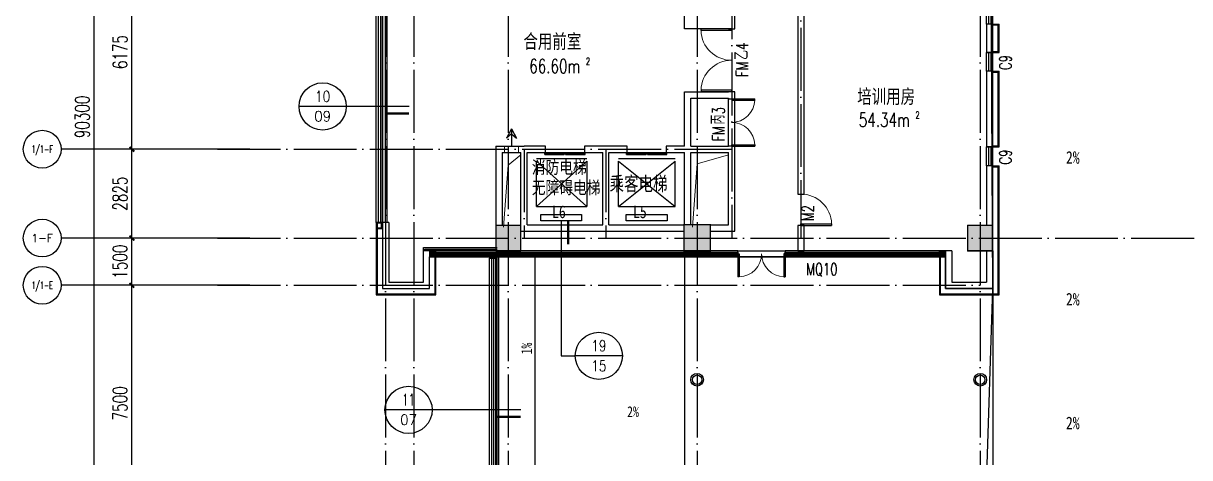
# Model space of a CAD drawing. Header units: millimetres. Extents: x 948020 to 1044234, y 901182 to 1012496.
# Drawn here: x 948020 to 985092, y 946993 to 960796 of the extents above; entities that cross this region are included whole.
import ezdxf
from ezdxf.enums import TextEntityAlignment as Align

# ---------------------------------------------------------------- set-up
doc = ezdxf.new("R2010")
doc.units = ezdxf.units.MM
doc.header["$LTSCALE"] = 1000
doc.header["$MEASUREMENT"] = 0
doc.linetypes.add('DASH', pattern=[0.35, 0.25, -0.1])
doc.linetypes.add('DOTE', pattern=[2.42, 2, -0.2, 0.02, -0.2])
doc.layers.get('0').update_dxf_attribs({"linetype": 'CONTINUOUS'})
doc.layers.get('Defpoints').update_dxf_attribs({"linetype": 'CONTINUOUS'})
for name, color, linetype in [('AXIS', 3, 'CONTINUOUS'), ('COLUMN', 255, 'CONTINUOUS'), ('DIM_IDEN', 3, 'CONTINUOUS'), ('DIM_SYMB', 3, 'CONTINUOUS'), ('DOTE', 1, 'DOTE'), ('PUB_HATCH', 251, 'CONTINUOUS'), ('RAIL', 163, 'CONTINUOUS'), ('SPACE', 7, 'CONTINUOUS'), ('STAIR', 2, 'CONTINUOUS'), ('WALL', 255, 'CONTINUOUS'), ('WINDOW', 4, 'CONTINUOUS'), ('WZ', 7, 'CONTINUOUS'), ('x粉刷线', 62, 'CONTINUOUS'), ('排烟', 6, 'CONTINUOUS'), ('文字', 7, 'CONTINUOUS'), ('柱', 2, 'CONTINUOUS'), ('栏杆', 212, 'CONTINUOUS'), ('电梯', 4, 'CONTINUOUS'), ('门窗', 40, 'CONTINUOUS')]:
    doc.layers.add(name, color=color, linetype=linetype)
doc.layers.add('P-SANR-FIXT', color=6, linetype='CONTINUOUS', lineweight=15)
doc.styles.add('-宋体', font='', dxfattribs={"width": 0.8})
doc.styles.add('_TCH_AXIS', font='COMPLEX', dxfattribs={"bigfont": 'GBCBIG'})
doc.styles.add('_TCH_DIM', font='', dxfattribs={"width": 0.8})
doc.styles.add('_TCH_LABEL', font='COMPLEX', dxfattribs={"bigfont": 'GBCBIG'})
doc.styles.add('_TCH_SPACE', font='SIMPLEX', dxfattribs={"height": 5, "bigfont": 'GBCBIG'})
doc.styles.add('DIM_FONT', font='SIMPLEX', dxfattribs={"width": 0.7, "bigfont": 'GBCBIG'})
doc.styles.get('-宋体').set_extended_font_data('SimSun')
doc.styles.get('_TCH_DIM').set_extended_font_data('SimSun')
doc.dimstyles.new('_TCH_ARCH&&150', dxfattribs={"dimscale": 1.5, "dimtxt": 300, "dimasz": 100, "dimexe": 250, "dimexo": 300, "dimgap": 100, "dimtad": 1, "dimdec": 0, "dimzin": 0, "dimdsep": 46, "dimtxsty": 'DIM_FONT', "dimblk": 'ARCHTICK', "dimcen": 0.09, "dimclrt": 7, "dimazin": 2, "dimtfac": 1, "dimtdec": 0, "dimtix": 1, "dimtmove": 2, "dimatfit": 3, "dimfxl": 1, "dimtolj": 1, "dimtzin": 0, "dimarcsym": 0})

# ---------------------------------------------------------------- blocks, each defined once
blk = doc.blocks.new('A$C5BB50297')
at = {"layer": '柱', "const_width": 0.35}
for points in [[(39.18, 360.18), (39.18, 368.18), (31.18, 368.18), (31.18, 360.18)], [(99.43, 359.93), (99.43, 368.43), (90.93, 368.43), (90.93, 359.93)], [(189.18, 360.18), (189.18, 368.18), (181.18, 368.18), (181.18, 360.18)]]:
    blk.add_lwpolyline(points, close=True, dxfattribs=at)
blk = doc.blocks.new('_ArchTick')
at = {"color": 0, "linetype": 'ByBlock', "const_width": 0.4}
blk.add_lwpolyline([(-0.5, -0.5), (0.5, 0.5)], dxfattribs=at)
blk = doc.blocks.new('*D39')
at = {"layer": 'AXIS', "color": 0, "lineweight": -2, "transparency": 16777216}
for p, q in [((954770, 952471), (951095, 952471)), ((951470, 944971), (951470, 952471)), ((954770, 944971), (951095, 944971))]:
    blk.add_line(p, q, dxfattribs=at)
at = {"layer": 'Defpoints', "color": 0}
for p in [(951470, 952471), (955220, 952471), (955220, 944971)]:
    blk.add_point(p, dxfattribs=at)
at = {"layer": 'AXIS', "color": 0, "lineweight": -2, "transparency": 16777216, "xscale": 150, "yscale": 150, "zscale": 150}
for p, rotation in [((951470, 952471), 90), ((951470, 944971), 270)]:
    blk.add_blockref('_ArchTick', p, dxfattribs=dict(at, rotation=rotation))
at = {"layer": 'AXIS', "color": 7, "transparency": 16777216, "insert": (951095, 948721), "char_height": 450, "attachment_point": 5, "rotation": 90, "style": 'DIM_FONT'}
blk.add_mtext('\\A1;7500', dxfattribs=at)
blk = doc.blocks.new('*D40')
at = {"layer": 'AXIS', "color": 0, "lineweight": -2, "transparency": 16777216}
for p, q in [((954770, 953971), (951095, 953971)), ((951470, 952471), (951470, 953971)), ((954770, 952471), (951095, 952471))]:
    blk.add_line(p, q, dxfattribs=at)
at = {"layer": 'Defpoints', "color": 0}
for p in [(951470, 953971), (955220, 953971), (955220, 952471)]:
    blk.add_point(p, dxfattribs=at)
at = {"layer": 'AXIS', "color": 0, "lineweight": -2, "transparency": 16777216, "xscale": 150, "yscale": 150, "zscale": 150}
for p, rotation in [((951470, 953971), 90), ((951470, 952471), 270)]:
    blk.add_blockref('_ArchTick', p, dxfattribs=dict(at, rotation=rotation))
at = {"layer": 'AXIS', "color": 7, "transparency": 16777216, "insert": (951095, 953221), "char_height": 450, "attachment_point": 5, "rotation": 90, "style": 'DIM_FONT'}
blk.add_mtext('\\A1;1500', dxfattribs=at)
blk = doc.blocks.new('*D41')
at = {"layer": 'AXIS', "color": 0, "lineweight": -2, "transparency": 16777216}
for p, q in [((954770, 956796), (951095, 956796)), ((951470, 953971), (951470, 956796)), ((954770, 953971), (951095, 953971))]:
    blk.add_line(p, q, dxfattribs=at)
at = {"layer": 'Defpoints', "color": 0}
for p in [(951470, 956796), (955220, 956796), (955220, 953971)]:
    blk.add_point(p, dxfattribs=at)
at = {"layer": 'AXIS', "color": 0, "lineweight": -2, "transparency": 16777216, "xscale": 150, "yscale": 150, "zscale": 150}
for p, rotation in [((951470, 956796), 90), ((951470, 953971), 270)]:
    blk.add_blockref('_ArchTick', p, dxfattribs=dict(at, rotation=rotation))
at = {"layer": 'AXIS', "color": 7, "transparency": 16777216, "insert": (951095, 955383), "char_height": 450, "attachment_point": 5, "rotation": 90, "style": 'DIM_FONT'}
blk.add_mtext('\\A1;2825', dxfattribs=at)
blk = doc.blocks.new('*D42')
at = {"layer": 'AXIS', "color": 0, "lineweight": -2, "transparency": 16777216}
for p, q in [((954770, 962971), (951095, 962971)), ((951470, 956796), (951470, 962971)), ((954770, 956796), (951095, 956796))]:
    blk.add_line(p, q, dxfattribs=at)
at = {"layer": 'Defpoints', "color": 0}
for p in [(951470, 962971), (955220, 962971), (955220, 956796)]:
    blk.add_point(p, dxfattribs=at)
at = {"layer": 'AXIS', "color": 0, "lineweight": -2, "transparency": 16777216, "xscale": 150, "yscale": 150, "zscale": 150}
for p, rotation in [((951470, 962971), 90), ((951470, 956796), 270)]:
    blk.add_blockref('_ArchTick', p, dxfattribs=dict(at, rotation=rotation))
at = {"layer": 'AXIS', "color": 7, "transparency": 16777216, "insert": (951095, 959883), "char_height": 450, "attachment_point": 5, "rotation": 90, "style": 'DIM_FONT'}
blk.add_mtext('\\A1;6175', dxfattribs=at)
blk = doc.blocks.new('*D50')
at = {"layer": 'AXIS', "color": 0, "lineweight": -2, "transparency": 16777216}
for p, q in [((954770, 1002971), (949895, 1002971)), ((950270, 912671), (950270, 1002971)), ((954770, 912671), (949895, 912671))]:
    blk.add_line(p, q, dxfattribs=at)
at = {"layer": 'Defpoints', "color": 0}
for p in [(950270, 1002971), (955220, 1002971), (955220, 912671)]:
    blk.add_point(p, dxfattribs=at)
at = {"layer": 'AXIS', "color": 0, "lineweight": -2, "transparency": 16777216, "xscale": 150, "yscale": 150, "zscale": 150}
for p, rotation in [((950270, 1002971), 90), ((950270, 912671), 270)]:
    blk.add_blockref('_ArchTick', p, dxfattribs=dict(at, rotation=rotation))
at = {"layer": 'AXIS', "color": 7, "transparency": 16777216, "insert": (949895, 957821), "char_height": 450, "attachment_point": 5, "rotation": 90, "style": 'DIM_FONT'}
blk.add_mtext('\\A1;90300', dxfattribs=at)
blk = doc.blocks.new('_FZH')
blk.add_lwpolyline([(-0.5, -0.5), (0.5, -0.5), (0.5, 0.5), (-0.5, 0.5)], close=True)
at = {"layer": 'PUB_HATCH'}
blk.add_solid([(-0.5, -0.5), (0.5, -0.5), (-0.5, 0.5), (0.5, 0.5)], dxfattribs=at)
blk = doc.blocks.new('$DorLib2D$00000002')
for p, q in [((-0.5, 0), (-0.5, 0.4875)), ((-0.475, 0.4875), (-0.5, 0.4875)), ((-0.475, 0), (-0.475, 0.4875)), ((0.475, 0), (0.475, 0.4875)), ((0.475, 0.4875), (0.5, 0.4875)), ((0.5, 0), (0.5, 0.4875)), ((-0.5, 0), (-0.475, 0)), ((0.5, 0), (0.475, 0))]:
    blk.add_line(p, q)
at = {"lineweight": 13}
for centre, start, end in [((-0.4875, 0), 0, 88.53072), ((0.4875, 0), 91.46928, 180)]:
    blk.add_arc(centre, 0.4875, start, end, dxfattribs=at)
blk = doc.blocks.new('$DorLib2D$00000001')
for p, q in [((0.45, 0.975), (0.5, 0.975)), ((0.45, 0), (0.45, 0.975)), ((0.5, 0), (0.5, 0.975)), ((0.5, 0), (0.45, 0))]:
    blk.add_line(p, q)
at = {"lineweight": 13}
blk.add_arc((0.475, 0), 0.975, 91.4693, 180, dxfattribs=at)
blk = doc.blocks.new('$WINLIB2D$00000001')
at = {"color": 0}
for points in [[(-0.5, 0.5), (-0.5, -0.5)], [(-0.5, 0.5), (0.5, 0.5)], [(0.5, -0.5), (0.5, 0.5)], [(0.5, 0.1667), (-0.5, 0.1667)], [(0.5, -0.1667), (-0.5, -0.1667)], [(-0.5, -0.5), (0.5, -0.5)]]:
    blk.add_lwpolyline(points, dxfattribs=at)
blk = doc.blocks.new('$TCHSYS$LDOR22D')
for p, q in [((-0.517, 0.833), (-0.017, 0.833)), ((-0.517, 0.833), (-0.517, 0.667)), ((-0.517, 0.667), (-0.017, 0.667)), ((-0.017, 0.833), (-0.017, 0.667)), ((0.017, 0.833), (0.017, 0.667)), ((0.017, 0.833), (0.517, 0.833)), ((0.017, 0.667), (0.517, 0.667)), ((0.517, 0.833), (0.517, 0.667)), ((-0.5, 0.5), (0.5, 0.5))]:
    blk.add_line(p, q)
blk = doc.blocks.new('$TCHSYS$WIN2D')
for p, q in [((-0.5, 0.5), (0.5, 0.5)), ((-0.5, 0.5), (-0.5, -0.5)), ((0.5, 0.5), (0.5, -0.5)), ((0.5, 0.1667), (-0.5, 0.1667)), ((0.5, -0.1667), (-0.5, -0.1667)), ((-0.5, -0.5), (0.5, -0.5))]:
    blk.add_line(p, q)

msp = doc.modelspace()

# ---------------------------------------------------------------- linework, layer by layer
at = {"layer": 'AXIS'}
for p, q in [((955220.2, 956795.8), (949220.2, 956795.8)), ((955220.2, 953970.8), (949220.2, 953970.8)), ((955220.2, 952470.8), (949220.2, 952470.8))]:
    msp.add_line(p, q, dxfattribs=at)
for centre in [(948620.2, 956795.8), (948620.2, 953970.8), (948620.2, 952470.8)]:
    msp.add_circle(centre, 600, dxfattribs=at)
at = {"layer": 'DIM_IDEN'}
for p, q in [((958285, 958155.1), (956785, 958155.1)), ((959835.1, 958155.1), (958285, 958155.1)), ((960282.4, 958155.1), (959835.1, 958155.1)), ((965115.5, 954520.8), (965115.5, 950230.9)), ((965115.5, 950230.9), (965563.4, 950230.9)), ((967063.4, 950230.9), (965563.4, 950230.9)), ((961015.5, 948511.9), (959515.5, 948511.9)), ((961380.8, 948511.9), (961015.5, 948511.9)), ((963830.6, 948511.9), (961380.8, 948511.9))]:
    msp.add_line(p, q, dxfattribs=at)
at = {"layer": 'DIM_IDEN', "const_width": 75}
for points in [[(960282.4, 957930.1), (959532.4, 957930.1)], [(965340.5, 954520.8), (965340.5, 953770.8)], [(963830.6, 948286.9), (963080.6, 948286.9)]]:
    msp.add_lwpolyline(points, dxfattribs=at)
at = {"layer": 'DIM_IDEN'}
for centre in [(957535, 958155.1), (966313.4, 950230.9), (960265.5, 948511.9)]:
    msp.add_circle(centre, 750, dxfattribs=at)
at = {"layer": 'DIM_SYMB'}
for points in [[(981081.6, 960592.8, 0, 0, 0), (983123.1, 960592.8, 120, 0, 0), (983573.1, 960592.8, 0, 0, 0)], [(981081.6, 956098.3, 0, 0, 0), (983123.1, 956098.3, 120, 0, 0), (983573.1, 956098.3, 0, 0, 0)], [(981081.6, 951592.8, 0, 0, 0), (983123.1, 951592.8, 120, 0, 0), (983573.1, 951592.8, 0, 0, 0)], [(963737.5, 950709.6, 0, 0, 0), (963737.5, 949640.5, 120, 0, 0), (963737.5, 949190.5, 0, 0, 0)], [(967077.5, 948510.3, 0, 0, 0), (965907.6, 948510.3, 120, 0, 0), (965457.6, 948510.3, 0, 0, 0)], [(981081.6, 947661.3, 0, 0, 0), (983123.1, 947661.3, 120, 0, 0), (983573.1, 947661.3, 0, 0, 0)]]:
    msp.add_lwpolyline(points, format="xyseb", dxfattribs=at)
at = {"layer": 'DOTE'}
for p, q in [((959535, 1005295.6), (959535, 908381.6)), ((960435, 1005295.6), (960435, 908381.6)), ((960435, 1005295.6), (960435, 908381.6)), ((963435, 1005295.6), (963435, 908381.6)), ((969435, 1005295.6), (969435, 908381.6)), ((978435, 1005295.6), (978435, 908381.6)), ((972735, 987270.8), (972735, 953970.8)), ((970535, 971970.8), (970535, 953970.8)), ((954193.3, 956795.8), (970535, 956795.8)), ((963935, 956795.8), (963935, 953970.8)), ((966535, 956795.8), (966535, 953970.8)), ((954193.3, 953970.8), (1038231.8, 953970.8)), ((954193.3, 952470.8), (978435, 952470.8))]:
    msp.add_line(p, q, dxfattribs=at)
at = {"layer": 'P-SANR-FIXT'}
for p, q in [((963435, 956284.2), (963835, 956620.8)), ((969435, 956333.7), (970435, 956620.8)), ((963285, 954320.8), (963435, 956284.2)), ((969285, 954320.8), (969435, 956333.7))]:
    msp.add_line(p, q, dxfattribs=at)
at = {"layer": 'RAIL'}
for p, q in [((959235, 954670.8), (959235, 961770.8)), ((978835, 960770.8), (979035, 960770.8)), ((978835, 959900.8), (979005, 959900.8)), ((978835, 959870.8), (979035, 959870.8)), ((978835, 959270.8), (979035, 959270.8)), ((978835, 959240.8), (979005, 959240.8)), ((978835, 956900.8), (979005, 956900.8)), ((978835, 956870.8), (979035, 956870.8)), ((978835, 956270.8), (979035, 956270.8)), ((978835, 956240.8), (979005, 956240.8)), ((959435, 954470.8), (959235, 954470.8)), ((959235, 954470.8), (959235, 954270.8)), ((959235, 954270.8), (959435, 954270.8)), ((959435, 954270.8), (959435, 954470.8))]:
    msp.add_line(p, q, dxfattribs=at)
for points in [[(979005, 959900.8), (979005, 960740.8), (978835, 960740.8)], [(979035, 959870.8), (979035, 960770.8)], [(979005, 956900.8), (979005, 959240.8)], [(979035, 956870.8), (979035, 959270.8)], [(977135, 953420.8), (977135, 952170.8), (979035, 952170.8), (979035, 956270.8)], [(977165, 953420.8), (977165, 952200.8), (979005, 952200.8), (979005, 956240.8)], [(959235, 954470.8), (959235, 952170.8), (960155.3, 952170.8)], [(959265, 954270.8), (959265, 952200.8), (960150.3, 952200.8)], [(960084.8, 952170.8), (961135, 952170.8), (961135, 953420.8)], [(960084.8, 952200.8), (961105, 952200.8), (961105, 953420.8)]]:
    msp.add_lwpolyline(points, dxfattribs=at)
for points in [[(959235, 954470.8), (959435, 954470.8), (959435, 954470.8), (959235, 954470.8)], [(959235, 954270.8), (959435, 954270.8), (959435, 954470.8), (959235, 954470.8)], [(959265, 954300.8), (959405, 954300.8), (959405, 954440.8), (959265, 954440.8)], [(960935, 953370.8), (961135, 953370.8), (961135, 953570.8), (960935, 953570.8)], [(960965, 953400.8), (961105, 953400.8), (961105, 953540.8), (960965, 953540.8)], [(977335, 953370.8), (977135, 953370.8), (977135, 953570.8), (977335, 953570.8)], [(977305, 953400.8), (977165, 953400.8), (977165, 953540.8), (977305, 953540.8)]]:
    msp.add_lwpolyline(points, close=True, dxfattribs=at)
at = {"layer": 'STAIR'}
for p, q in [((964335, 956495.8), (965935, 956495.8)), ((966935, 956495.8), (968735, 956495.8)), ((964335, 954970.8), (964335, 956420.8)), ((964335, 954970.8), (965935, 956420.8)), ((964335, 956420.8), (965935, 954970.8)), ((965935, 956420.8), (965935, 954970.8)), ((966935, 954970.8), (966935, 956420.8)), ((966935, 954970.8), (968735, 956420.8)), ((966935, 956420.8), (968735, 954970.8)), ((968739.9, 954970.8), (968739.9, 956420.8)), ((964335, 954970.8), (965935, 954970.8)), ((966935, 954970.8), (968735, 954970.8)), ((964465.5, 954520.8), (964465.5, 954720.8)), ((964465.5, 954720.8), (965765.5, 954720.8)), ((965765.5, 954720.8), (965765.5, 954520.8)), ((967185, 954520.8), (967185, 954720.8)), ((967185, 954720.8), (968485, 954720.8)), ((968485, 954720.8), (968485, 954520.8)), ((965765.5, 954520.8), (964465.5, 954520.8)), ((968485, 954520.8), (967185, 954520.8)), ((964285, 933570.8), (964285, 953420.8))]:
    msp.add_line(p, q, dxfattribs=at)
for points in [[(959535, 954470.8), (959535, 961970.8)], [(959585, 954470.8), (959585, 961970.8)]]:
    msp.add_lwpolyline(points, dxfattribs=at)
at = {"layer": 'WALL'}
for p, q in [((969035, 960620.8), (969035, 961970.8)), ((972635, 961570.8), (972635, 955370.8)), ((972835, 955370.8), (972835, 961570.8)), ((970635, 960720.8), (970635, 961020.5)), ((970435, 960620.8), (969035, 960620.8)), ((970435, 960620.8), (970635, 960620.8)), ((970635, 960620.8), (970635, 960720.8)), ((978635, 960770.8), (978635, 959870.8)), ((978835, 960770.8), (978635, 960770.8)), ((978835, 959870.8), (978835, 960770.8)), ((978635, 959870.8), (978835, 959870.8)), ((978635, 959270.8), (978635, 956870.8)), ((978835, 959270.8), (978635, 959270.8)), ((978835, 956870.8), (978835, 959270.8)), ((969035, 958620.8), (970435, 958620.8)), ((969035, 956895.8), (969035, 958620.8)), ((969235, 958420.8), (970435, 958420.8)), ((969235, 956895.8), (969235, 958420.8)), ((970635, 958620.8), (970435, 958620.8)), ((970435, 958420.8), (970435, 958396.1)), ((970435, 958396.1), (970635, 958396.1)), ((970635, 958520.8), (970635, 958620.8)), ((970635, 958396.1), (970635, 958520.8)), ((963035, 956895.8), (963035, 954370.8)), ((963035, 956895.8), (963935, 956895.8)), ((964615, 956895.8), (963935, 956895.8)), ((964615, 956695.8), (964615, 956895.8)), ((966535, 956895.8), (965855, 956895.8)), ((965855, 956895.8), (965855, 956695.8)), ((967215, 956895.8), (966535, 956895.8)), ((967215, 956695.8), (967215, 956895.8)), ((969035, 956895.8), (968455, 956895.8)), ((968455, 956895.8), (968455, 956695.8)), ((969235, 956895.8), (970435, 956895.8)), ((970635, 956896.1), (970435, 956896.1)), ((970435, 956896.1), (970435, 956895.8)), ((970635, 956795.8), (970635, 956896.1)), ((978635, 956870.8), (978835, 956870.8)), ((963235, 956695.8), (963235, 954370.8)), ((963235, 956695.8), (963835, 956695.8)), ((963835, 954195.8), (963835, 956695.8)), ((964035, 954395.8), (964035, 956695.8)), ((964035, 956695.8), (964615, 956695.8)), ((965855, 956695.8), (966435, 956695.8)), ((966435, 954395.8), (966435, 956695.8)), ((966635, 954395.8), (966635, 956695.8)), ((966635, 956695.8), (967215, 956695.8)), ((968455, 956695.8), (969035, 956695.8)), ((969035, 954395.8), (969035, 956695.8)), ((969235, 954395.8), (969235, 956695.8)), ((969235, 956695.8), (970435, 956695.8)), ((970435, 954395.8), (970435, 956695.8)), ((970635, 954195.8), (970635, 956795.8)), ((978835, 956270.8), (978635, 956270.8)), ((978635, 956270.8), (978635, 954370.8)), ((978835, 954370.8), (978835, 956270.8)), ((972635, 955370.8), (972835, 955370.8)), ((959435, 954470.8), (959435, 952370.8)), ((959635, 954470.8), (959435, 954470.8)), ((959635, 954470.8), (959635, 952570.8)), ((964035, 954395.8), (966435, 954395.8)), ((966635, 954395.8), (969010, 954395.8)), ((969860, 954395.8), (970435, 954395.8)), ((972835, 954370.8), (972635, 954370.8)), ((972635, 954370.8), (972635, 953570.8)), ((972835, 953570.8), (972835, 954370.8)), ((963835, 954195.8), (966535, 954195.8)), ((966535, 954195.8), (969010, 954195.8)), ((969860, 954195.8), (970635, 954195.8)), ((960735, 952570.8), (960735, 953570.8)), ((970735, 953570.8), (960735, 953570.8)), ((970735, 953370.8), (970735, 953570.8)), ((977535, 953570.8), (972235, 953570.8)), ((972235, 953570.8), (972235, 953370.8)), ((972635, 953570.8), (972835, 953570.8)), ((977535, 953570.8), (977535, 952570.8)), ((978635, 953570.8), (978635, 952570.8)), ((978835, 953570.8), (978835, 952370.8)), ((960935, 952370.8), (960935, 953370.8)), ((960935, 953370.8), (970735, 953370.8)), ((962835, 953370.8), (962835, 953330.8)), ((963035, 953370.8), (962835, 953370.8)), ((962835, 953330.8), (963035, 953330.8)), ((963035, 953330.8), (963035, 953370.8)), ((972235, 953370.8), (977335, 953370.8)), ((977335, 953370.8), (977335, 952370.8)), ((959435, 952370.8), (960935, 952370.8)), ((959635, 952570.8), (960735, 952570.8)), ((977335, 952370.8), (978835, 952370.8)), ((977535, 952570.8), (978635, 952570.8))]:
    msp.add_line(p, q, dxfattribs=at)
for centre, radius in [((969435, 949470.8), 200), ((969435, 949470.8), 150), ((978435, 949470.8), 200), ((978435, 949470.8), 150)]:
    msp.add_circle(centre, radius, dxfattribs=at)
at = {"layer": 'WINDOW'}
for p, q in [((970435, 956896.1), (970435, 958396.1)), ((970635, 956896.1), (970635, 958396.1)), ((970735, 953570.8), (972235, 953570.8)), ((970735, 953370.8), (972235, 953370.8))]:
    msp.add_line(p, q, dxfattribs=at)
at = {"layer": 'WZ', "linetype": 'DASH', "const_width": 30}
msp.add_lwpolyline([(963310, 956695.8), (963310, 956895.8), (963760, 956895.8), (963760, 956695.8)], close=True, dxfattribs=at)
at = {"layer": 'x粉刷线', "color": 3}
for points in [[(959435, 1002970.8), (959435, 952370.8), (960935, 952370.8), (960935, 953370.8), (977335, 953370.8), (977335, 952370.8), (978835, 952370.8), (978635, 989772.7), (978835, 1002970.8), (959435, 1002970.8)], [(978835, 952370.8), (977335, 952370.8), (977335, 953370.8), (963035, 953370.8), (963035, 933370.8), (960335, 933370.8), (960535, 917770.8), (963035, 917770.8), (963035, 914404.2), (978005, 914440.8), (978035, 927370.8), (978835, 952370.8)]]:
    msp.add_lwpolyline(points, dxfattribs=at)
at = {"layer": '排烟'}
for p, q in [((963535, 957439.8), (963373.3, 957144.7)), ((963535, 957280.5), (963373.3, 957144.7)), ((963535, 957439.8), (963535, 956895.8)), ((963535, 957439.8), (963696.8, 957144.7)), ((963535, 957280.5), (963696.8, 957144.7))]:
    msp.add_line(p, q, dxfattribs=at)
at = {"layer": '栏杆'}
for p, q in [((963085, 945320.8), (963085, 953370.8)), ((963135, 945320.8), (963135, 953370.8)), ((969035, 953420.8), (969035, 933570.8)), ((978835, 952370.8), (978835, 930370.8))]:
    msp.add_line(p, q, dxfattribs=at)
for points in [[(960735, 953570.8), (960735, 953670.8), (963085, 953670.8)], [(960785, 953570.8), (960785, 953620.8), (963085, 953620.8)]]:
    msp.add_lwpolyline(points, dxfattribs=at)

# ---------------------------------------------------------------- block references
at = {"layer": 'COLUMN'}
for p, xscale, yscale, zscale in [((963435, 953970.8), 800, 800, 800), ((969435, 953970.8), 850, 850, 850), ((978435, 953970.8), 800, 800, 800)]:
    msp.add_blockref('_FZH', p, dxfattribs=dict(at, xscale=xscale, yscale=yscale, zscale=zscale))
at = {"layer": 'WINDOW'}
for name, p, xscale, yscale, zscale, rotation in [('$TCHSYS$WIN2D', (959335, 958220.8), -7500, 200, -7500, 270.0000000516857), ('$TCHSYS$WIN2D', (978735, 961070.8), -600, 200, -600, 269.9999999999867), ('$DorLib2D$00000002', (970535, 959620.8), 2000, 2000, 2000, 90.00000000019404), ('$TCHSYS$WIN2D', (978735, 959570.8), -600, 200, -600, 269.9999999999867), ('$DorLib2D$00000002', (970535, 957646.1), 1500, -1500, 1500, 90.0000000002088), ('$TCHSYS$WIN2D', (978735, 956570.8), -600, 200, -600, 269.9999999999867), ('$DorLib2D$00000001', (972735, 954870.8), -1000, -1000, -1000, 90), ('$WINLIB2D$00000001', (962935, 943450.8), -19760, -200, -19760, 270)]:
    msp.add_blockref(name, p, dxfattribs=dict(at, xscale=xscale, yscale=yscale, zscale=zscale, rotation=rotation))
for name, p, xscale, yscale, zscale in [('$TCHSYS$LDOR22D', (965235, 956795.8), 1240, -200, 1240), ('$TCHSYS$LDOR22D', (967835, 956795.8), 1240, -200, 1240), ('$TCHSYS$WIN2D', (965835, 953470.8), 9799.990716922977, 100, 9799.990716922977), ('$TCHSYS$WIN2D', (974785, 953470.8), 5100.009283097737, -100, 5100.009283097737), ('$DorLib2D$00000002', (971485, 953470.8), 1500, -1500, 1500)]:
    msp.add_blockref(name, p, dxfattribs=dict(at, xscale=xscale, yscale=yscale, zscale=zscale))
at = {"layer": 'x粉刷线', "xscale": 100, "yscale": 100, "zscale": 100}
msp.add_blockref('A$C5BB50297', (959917.5, 917553.3), dxfattribs=at)

# ---------------------------------------------------------------- texts
at = {"layer": 'AXIS', "color": 7, "style": '_TCH_AXIS', "width": 0.65625}
for s, p, p2 in [('1/1-F', (948279.4, 956679.8), (948961, 956679.8)), ('1/1-E', (948279.4, 952354.8), (948961, 952354.8))]:
    msp.add_text(s, height=232.03, dxfattribs=at).set_placement(p, p2, align=Align.FIT)
at = {"layer": 'AXIS', "color": 7, "style": '_TCH_AXIS'}
msp.add_text('1-F', height=248.91, dxfattribs=at).set_placement((948282.4, 953846.4), (948958, 953846.4), align=Align.FIT)
at = {"layer": 'DIM_IDEN', "color": 7, "style": '_TCH_LABEL'}
for s, height, p, p2 in [('10', 346.49, (957295.8, 958300.8), (957774.2, 958300.8)), ('09', 329.48, (957268.3, 957677), (957801.7, 957677)), ('19', 346.49, (966074.1, 950376.6), (966552.6, 950376.6)), ('15', 346.49, (966074.1, 949738.6), (966552.6, 949738.6)), ('11', 363.03, (960058.1, 948655), (960472.9, 948655)), ('07', 329.48, (959998.8, 948033.8), (960532.2, 948033.8))]:
    msp.add_text(s, height=height, dxfattribs=at).set_placement(p, p2, align=Align.FIT)
at = {"layer": 'DIM_SYMB', "color": 7, "style": '_TCH_DIM', "width": 0.8}
for height, p in [(398.73, (981159.6, 956335.8)), (398.73, (981159.6, 951830.3)), (341.77, (967212.5, 948285.3)), (398.73, (981159.6, 947898.8))]:
    msp.add_text('2%', height=height, dxfattribs=at).set_placement(p)
msp.add_text('1%', height=341.77, rotation=90, dxfattribs=at).set_placement((964187.5, 950276.7))
at = {"layer": 'SPACE', "style": '_TCH_SPACE', "width": 0.705882}
for s, height, p in [('66.60m', 446.25, (964101.2, 959209.7)), ('2', 223.1, (965901.2, 959472.2)), ('54.34m', 446.25, (974575.5, 957505.9)), ('2', 223.1, (976375.5, 957768.4))]:
    msp.add_text(s, height=height, dxfattribs=at).set_placement(p)
at = {"layer": '文字', "style": '-宋体'}
for s, height, width, p in [('合用前室', 450, 0.75, (963915.1, 959998.8)), ('培训用房', 450, 0.75, (974524.1, 958247.1)), ('消防电梯', 400, 0.8, (964182.3, 956021.6)), ('无障碍电梯', 400, 0.8, (964182.3, 955376.1)), ('乘客电梯', 450, 0.75, (966654.1, 955473.9))]:
    msp.add_text(s, height=height, dxfattribs=dict(at, width=width)).set_placement(p)
at = {"layer": '电梯', "style": '-宋体', "width": 0.8}
for s, p in [('L6', (964826.3, 954606.3)), ('L5', (967399.8, 954606.3))]:
    msp.add_text(s, height=400, dxfattribs=at).set_placement(p)
at = {"layer": '门窗', "style": '_TCH_SPACE', "width": 0.705882}
for s, p in [('4', (971060.1, 959952.4)), ('FM', (971060.1, 959096.4)), ('C9', (979424.6, 959310.7)), ('3', (970310, 957901.1)), ('FM', (970310, 957045.2)), ('C9', (979424.6, 956310.7)), ('M2', (973148.9, 954514))]:
    msp.add_text(s, height=382.5, rotation=90, dxfattribs=at).set_placement(p)
at = {"layer": '门窗', "style": '_TCH_SPACE'}
for s, p in [('乙', (971060.1, 959636.4)), ('丙', (970310, 957585.2))]:
    msp.add_text(s, height=434, rotation=90, dxfattribs=at).set_placement(p)
at = {"layer": '门窗', "style": '_TCH_SPACE', "width": 0.705882}
msp.add_text('MQ10', height=382.5, dxfattribs=at).set_placement((972902.6, 952789))

# ---------------------------------------------------------------- dimensions: what is measured, and where the dimension line sits
at = {"layer": 'AXIS'}
for p1, p2, distance, picture, middle in [((955220.2, 912670.8), (955220.2, 1002970.8), 4950, '*D50', (949895.2, 957820.8)), ((955220.2, 956795.8), (955220.2, 962970.8), 3750, '*D42', (951095.2, 959883.3)), ((955220.2, 953970.8), (955220.2, 956795.8), 3750, '*D41', (951095.2, 955383.3)), ((955220.2, 952470.8), (955220.2, 953970.8), 3750, '*D40', (951095.2, 953220.8)), ((955220.2, 944970.8), (955220.2, 952470.8), 3750, '*D39', (951095.2, 948720.8))]:
    dim = msp.add_aligned_dim(p1=p1, p2=p2, distance=distance, dimstyle='_TCH_ARCH&&150', dxfattribs=at)
    dim.commit()
    dim.dimension.update_dxf_attribs({"geometry": picture, "text_midpoint": middle})

doc.saveas('drawing.dxf')
